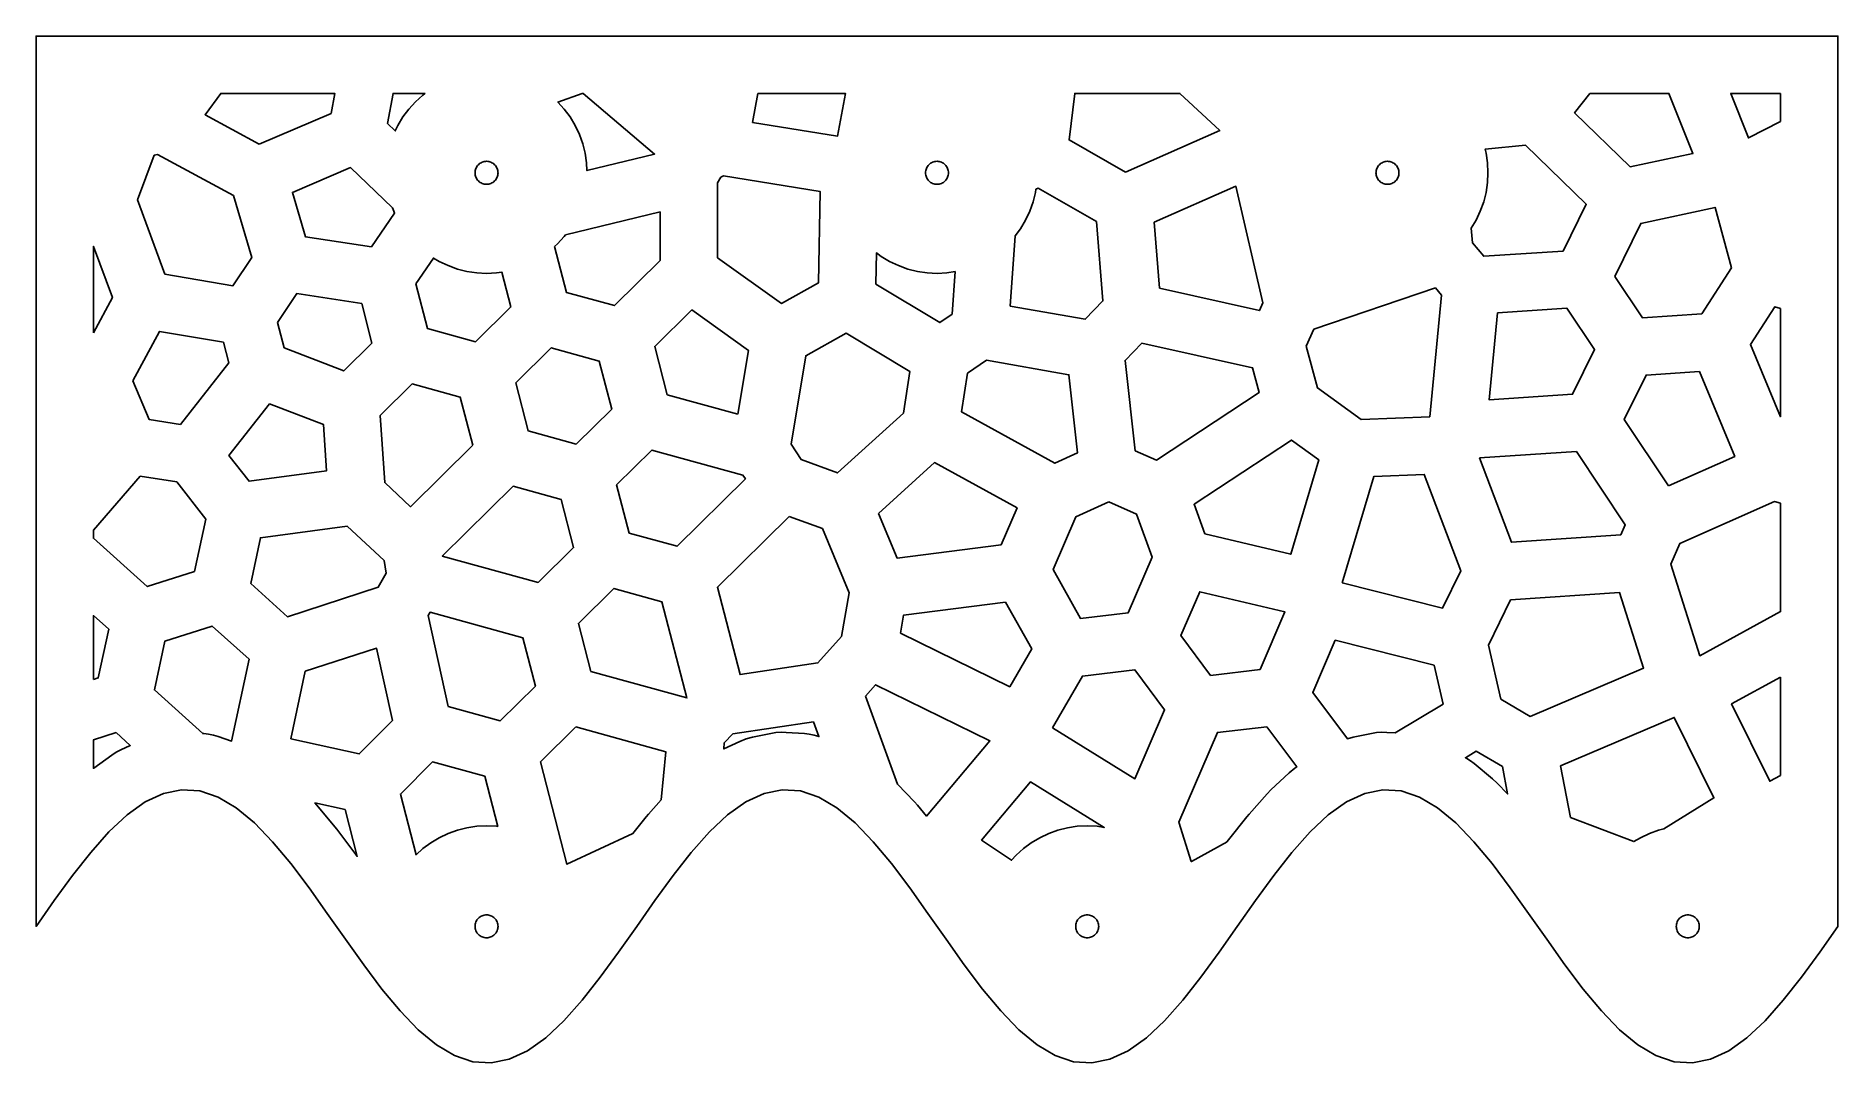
# Model space of a CAD drawing. Header units: millimetres. Extents: x 0 to 251, y 0 to 143.
import ezdxf

# ---------------------------------------------------------------- set-up
doc = ezdxf.new("R2010")
doc.units = ezdxf.units.MM

msp = doc.modelspace()

# ---------------------------------------------------------------- linework, layer by layer
at = {"color": 0}
for points in [[(220.58, 4.65), (218.04, 7.27), (215.51, 10.32), (212.97, 13.68), (210.43, 17.24), (207.9, 20.86), (205.36, 24.42), (202.83, 27.78), (200.29, 30.83), (197.76, 33.45), (195.22, 35.55), (192.69, 37.05), (190.15, 37.91), (187.62, 38.08), (185.08, 37.56), (182.55, 36.38), (180.01, 34.57), (177.47, 32.2), (174.94, 29.35), (172.4, 26.13), (169.87, 22.66), (167.33, 19.05), (164.8, 15.44), (162.26, 11.97), (159.73, 8.75), (157.19, 5.9), (154.66, 3.53), (152.12, 1.72), (149.59, 0.54), (147.05, 0.02), (144.52, 0.19), (141.98, 1.05), (139.44, 2.55), (136.91, 4.65), (134.37, 7.27), (131.84, 10.32), (129.3, 13.68), (126.77, 17.24), (124.23, 20.86), (121.7, 24.42), (119.16, 27.78), (116.63, 30.83), (114.09, 33.45), (111.56, 35.55), (109.02, 37.05), (106.48, 37.91), (103.95, 38.08), (101.41, 37.56), (98.88, 36.38), (96.34, 34.57), (93.81, 32.2), (91.27, 29.35), (88.74, 26.13), (86.2, 22.66), (83.67, 19.05), (81.13, 15.44), (78.6, 11.97), (76.06, 8.75), (73.53, 5.9), (70.99, 3.53), (68.45, 1.72), (65.92, 0.54), (63.38, 0.02), (60.85, 0.19), (58.31, 1.05), (55.78, 2.55), (53.24, 4.65), (50.71, 7.27), (48.17, 10.32), (45.64, 13.68), (43.1, 17.24), (40.57, 20.86), (38.03, 24.42), (35.49, 27.78), (32.96, 30.83), (30.42, 33.45), (27.89, 35.55), (25.35, 37.05), (22.82, 37.91), (20.28, 38.08), (17.75, 37.56), (15.21, 36.38), (12.68, 34.57), (10.14, 32.2), (7.61, 29.35), (5.07, 26.13), (2.54, 22.66), (0, 19.05), (0, 143.05), (251, 143.05), (251, 19.05), (248.46, 15.44), (245.93, 11.97), (243.39, 8.75), (240.86, 5.9), (238.32, 3.53), (235.79, 1.72), (233.25, 0.54), (230.72, 0.02), (228.18, 0.19), (225.65, 1.05), (223.11, 2.55), (220.58, 4.65)], [(31.09, 127.99), (41.1, 132.28), (41.6, 135.05), (25.74, 135.05), (23.55, 132.08), (31.09, 127.99)], [(50.4, 130.6), (51.11, 131.78), (51.93, 132.88), (52.85, 133.9), (53.87, 134.82), (54.18, 135.05), (49.73, 135.05), (48.97, 130.85), (50.04, 129.83), (50.4, 130.6)], [(76.06, 135.05), (72.7, 133.85), (73.57, 132.88), (74.39, 131.78), (75.1, 130.6), (75.68, 129.36), (76.15, 128.06), (76.48, 126.73), (76.68, 125.37), (76.73, 124.32), (86.17, 126.61), (76.2, 135.05), (76.06, 135.05)], [(100.54, 135.05), (99.82, 131.03), (111.66, 129.12), (112.74, 135.05), (100.54, 135.05)], [(151.77, 124.11), (164.88, 129.89), (159.33, 135.05), (144.69, 135.05), (143.91, 128.59), (151.77, 124.11)], [(222.06, 124.83), (230.79, 126.69), (227.46, 135.05), (216.44, 135.05), (214.31, 132.34), (222.06, 124.83)], [(243, 135.05), (236.07, 135.05), (238.53, 128.86), (243, 131.15), (243, 135.05)], [(16.45, 126.47), (14.14, 120.23), (17.96, 109.9), (27.43, 108.28), (30.04, 112.2), (27.52, 120.83), (16.94, 126.56), (16.45, 126.47)], [(64.08, 124.89), (63.99, 125.02), (63.88, 125.13), (63.77, 125.24), (63.64, 125.33), (63.5, 125.41), (63.36, 125.48), (63.21, 125.53), (63.06, 125.57), (62.91, 125.59), (62.75, 125.6), (62.59, 125.59), (62.44, 125.57), (62.29, 125.53), (62.14, 125.48), (62, 125.41), (61.86, 125.33), (61.73, 125.24), (61.62, 125.13), (61.51, 125.02), (61.42, 124.89), (61.34, 124.75), (61.27, 124.61), (61.22, 124.46), (61.18, 124.31), (61.16, 124.16), (61.15, 124), (61.16, 123.84), (61.18, 123.69), (61.22, 123.54), (61.27, 123.39), (61.34, 123.25), (61.42, 123.11), (61.51, 122.98), (61.62, 122.87), (61.73, 122.76), (61.86, 122.67), (62, 122.59), (62.14, 122.52), (62.29, 122.47), (62.44, 122.43), (62.59, 122.41), (62.75, 122.4), (62.91, 122.41), (63.06, 122.43), (63.21, 122.47), (63.36, 122.52), (63.5, 122.59), (63.64, 122.67), (63.77, 122.76), (63.88, 122.87), (63.99, 122.98), (64.08, 123.11), (64.16, 123.25), (64.23, 123.39), (64.28, 123.54), (64.32, 123.69), (64.34, 123.84), (64.35, 124), (64.34, 124.16), (64.32, 124.31), (64.28, 124.46), (64.23, 124.61), (64.16, 124.75), (64.08, 124.89)], [(126.91, 124.75), (126.83, 124.89), (126.74, 125.02), (126.63, 125.13), (126.52, 125.24), (126.39, 125.33), (126.25, 125.41), (126.11, 125.48), (125.96, 125.53), (125.81, 125.57), (125.66, 125.59), (125.5, 125.6), (125.34, 125.59), (125.19, 125.57), (125.04, 125.53), (124.89, 125.48), (124.75, 125.41), (124.61, 125.33), (124.48, 125.24), (124.37, 125.13), (124.26, 125.02), (124.17, 124.89), (124.09, 124.75), (124.02, 124.61), (123.97, 124.46), (123.93, 124.31), (123.91, 124.16), (123.9, 124), (123.91, 123.84), (123.93, 123.69), (123.97, 123.54), (124.02, 123.39), (124.09, 123.25), (124.17, 123.11), (124.26, 122.98), (124.37, 122.87), (124.48, 122.76), (124.61, 122.67), (124.75, 122.59), (124.89, 122.52), (125.04, 122.47), (125.19, 122.43), (125.34, 122.41), (125.5, 122.4), (125.66, 122.41), (125.81, 122.43), (125.96, 122.47), (126.11, 122.52), (126.25, 122.59), (126.39, 122.67), (126.52, 122.76), (126.63, 122.87), (126.74, 122.98), (126.83, 123.11), (126.91, 123.25), (126.98, 123.39), (127.03, 123.54), (127.07, 123.69), (127.09, 123.84), (127.1, 124), (127.09, 124.16), (127.07, 124.31), (127.03, 124.46), (126.98, 124.61), (126.91, 124.75)], [(189.73, 124.61), (189.66, 124.75), (189.58, 124.89), (189.49, 125.02), (189.38, 125.13), (189.27, 125.24), (189.14, 125.33), (189, 125.41), (188.86, 125.48), (188.71, 125.53), (188.56, 125.57), (188.41, 125.59), (188.25, 125.6), (188.09, 125.59), (187.94, 125.57), (187.79, 125.53), (187.64, 125.48), (187.5, 125.41), (187.36, 125.33), (187.23, 125.24), (187.12, 125.13), (187.01, 125.02), (186.92, 124.89), (186.84, 124.75), (186.77, 124.61), (186.72, 124.46), (186.68, 124.31), (186.66, 124.16), (186.65, 124), (186.66, 123.84), (186.68, 123.69), (186.72, 123.54), (186.77, 123.39), (186.84, 123.25), (186.92, 123.11), (187.01, 122.98), (187.12, 122.87), (187.23, 122.76), (187.36, 122.67), (187.5, 122.59), (187.64, 122.52), (187.79, 122.47), (187.94, 122.43), (188.09, 122.41), (188.25, 122.4), (188.41, 122.41), (188.56, 122.43), (188.71, 122.47), (188.86, 122.52), (189, 122.59), (189.14, 122.67), (189.27, 122.76), (189.38, 122.87), (189.49, 122.98), (189.58, 123.11), (189.66, 123.25), (189.73, 123.39), (189.78, 123.54), (189.82, 123.69), (189.84, 123.84), (189.85, 124), (189.84, 124.16), (189.82, 124.31), (189.78, 124.46), (189.73, 124.61)], [(201.65, 119.94), (201.18, 118.64), (200.6, 117.4), (199.93, 116.29), (200.09, 114.23), (201.67, 112.38), (212.72, 113.11), (215.93, 119.63), (207.47, 127.83), (201.84, 127.28), (201.98, 126.73), (202.18, 125.37), (202.25, 124), (202.18, 122.63), (201.98, 121.27), (201.65, 119.94)], [(49.65, 119.11), (43.79, 124.73), (35.72, 121.27), (37.52, 115.1), (46.71, 113.67), (49.95, 118.36), (49.82, 118.64), (49.65, 119.11)], [(95.39, 123.4), (94.93, 122.59), (94.93, 112.17), (103.84, 105.81), (108.99, 108.66), (109.21, 121.41), (95.76, 123.58), (95.39, 123.4)], [(136.4, 115.23), (135.7, 105.45), (146.14, 103.6), (148.61, 106.15), (147.73, 117.21), (139.58, 121.85), (139.29, 121.7), (139.23, 121.27), (138.9, 119.94), (138.43, 118.64), (137.85, 117.4), (137.14, 116.22), (136.4, 115.23)], [(156.5, 107.92), (170.4, 104.82), (170.88, 105.88), (167.13, 122.14), (155.76, 117.12), (156.5, 107.92)], [(72.23, 113.72), (73.89, 107.34), (80.56, 105.5), (86.93, 111.78), (86.93, 118.56), (73.76, 115.37), (73.57, 115.12), (72.65, 114.1), (72.23, 113.72)], [(219.9, 109.58), (223.75, 103.82), (232.03, 104.37), (236.18, 110.76), (233.88, 119.17), (223.54, 116.96), (219.9, 109.58)], [(8, 101.72), (10.63, 106.64), (8, 113.76), (8, 101.72)], [(52.9, 108.56), (54.53, 102.3), (61.21, 100.46), (66.14, 105.33), (64.88, 110.18), (64.12, 110.07), (62.75, 110), (61.38, 110.07), (60.02, 110.27), (58.69, 110.6), (57.39, 111.07), (56.15, 111.65), (55.36, 112.12), (52.9, 108.56)], [(118.9, 111.65), (117.72, 112.36), (117.06, 112.85), (116.98, 108.51), (125.91, 103.14), (127.6, 104.32), (128.03, 110.24), (126.87, 110.07), (125.5, 110), (124.13, 110.07), (122.77, 110.27), (121.44, 110.6), (120.14, 111.07), (118.9, 111.65)], [(178, 102.23), (176.93, 99.87), (178.5, 94.04), (184.58, 89.65), (194.13, 90.03), (195.79, 106.95), (194.92, 107.96), (178, 102.23)], [(34.56, 99.61), (42.87, 96.42), (46.79, 100.29), (45.36, 105.78), (36.31, 107.19), (33.64, 103.17), (34.56, 99.61)], [(97.78, 90.39), (99.22, 99.27), (91.35, 104.9), (86.18, 99.81), (87.93, 93.1), (97.78, 90.39)], [(203.58, 104.49), (202.4, 92.39), (214.04, 93.16), (217.1, 99.37), (213.25, 105.13), (203.58, 104.49)], [(243, 105.08), (242.2, 105.34), (238.8, 100.1), (243, 90.02), (243, 105.08)], [(13.48, 95.02), (15.75, 89.66), (20.1, 88.96), (26.84, 97.53), (26.1, 100.39), (17.18, 101.91), (13.48, 95.02)], [(105.2, 86.21), (106.57, 84.07), (111.66, 82.2), (120.82, 90.53), (121.71, 96.33), (112.86, 101.66), (107.21, 98.53), (105.2, 86.21)], [(66.83, 94.77), (68.57, 88.06), (75.25, 86.22), (80.19, 91.09), (78.44, 97.79), (71.76, 99.63), (66.83, 94.77)], [(129.77, 96.08), (128.93, 90.69), (141.93, 83.55), (145.09, 85), (143.88, 95.88), (132.39, 97.91), (129.77, 96.08)], [(153.11, 85.29), (156.09, 83.98), (170.39, 93.39), (169.46, 96.84), (154.05, 100.27), (151.71, 97.86), (153.11, 85.29)], [(227.38, 80.41), (236.63, 84.5), (231.7, 96.33), (224.28, 95.84), (221.22, 89.62), (227.38, 80.41)], [(47.95, 90.2), (48.57, 80.86), (52.17, 77.5), (60.83, 86.05), (59.09, 92.75), (52.41, 94.59), (47.95, 90.2)], [(26.87, 84.63), (29.67, 81.04), (40.44, 82.48), (40.02, 88.95), (32.53, 91.82), (26.87, 84.63)], [(82.62, 73.82), (89.29, 71.98), (98.81, 81.36), (98.46, 81.9), (85.8, 85.39), (80.87, 80.53), (82.62, 73.82)], [(162.79, 73.72), (174.78, 70.88), (178.71, 84.02), (174.9, 86.78), (161.3, 77.84), (162.79, 73.72)], [(117.33, 76.55), (119.93, 70.34), (134.43, 72.18), (136.65, 77.33), (125.13, 83.65), (117.33, 76.55)], [(201.07, 84.28), (205.51, 72.55), (220.75, 73.56), (221.38, 74.99), (214.57, 85.17), (201.07, 84.28)], [(14.5, 81.75), (8, 74.22), (8, 73.11), (15.48, 66.36), (22.07, 68.49), (23.63, 75.78), (19.6, 80.94), (14.5, 81.75)], [(56.58, 70.62), (69.94, 66.94), (74.87, 71.8), (73.13, 78.51), (66.45, 80.35), (56.58, 70.62)], [(181.94, 66.9), (195.92, 63.37), (198.46, 68.57), (193.38, 82), (186.37, 81.72), (181.94, 66.9)], [(149.42, 78.18), (144.82, 76.08), (141.66, 68.73), (145.48, 61.94), (152.13, 62.72), (155.47, 70.46), (153.29, 76.47), (149.42, 78.18)], [(243, 78), (242.18, 78.21), (228.96, 72.36), (227.7, 69.5), (231.78, 56.74), (243, 62.89), (243, 78)], [(104.92, 76.15), (94.91, 66.28), (98.08, 54.11), (108.92, 55.73), (112.21, 59.43), (113.28, 65.52), (109.54, 74.45), (104.92, 76.15)], [(43.34, 74.8), (31.25, 73.18), (29.9, 66.82), (35.04, 62.18), (47.66, 66.27), (48.75, 68.24), (48.49, 69.99), (43.34, 74.8)], [(77.3, 54.54), (90.66, 50.86), (87.17, 64.27), (80.49, 66.11), (75.56, 61.24), (77.3, 54.54)], [(163.62, 54), (170.5, 54.8), (173.97, 62.85), (162.11, 65.66), (159.48, 59.55), (163.62, 54)], [(204.06, 50.67), (208.12, 48.29), (223.93, 55.02), (220.57, 65.53), (205.39, 64.52), (202.3, 58.22), (204.06, 50.67)], [(57.41, 49.65), (64.63, 47.66), (69.56, 52.52), (67.82, 59.23), (54.88, 62.79), (54.63, 62.33), (57.41, 49.65)], [(120.42, 59.9), (135.64, 52.43), (138.69, 57.68), (135.03, 64.19), (120.85, 62.39), (120.42, 59.9)], [(8, 53.43), (8.67, 53.65), (10.12, 60.42), (8, 62.34), (8, 53.43)], [(24.71, 45.68), (25.37, 45.49), (27.25, 44.86), (29.68, 56.24), (24.54, 60.88), (17.94, 58.75), (16.5, 51.97), (23.23, 45.9), (23.36, 45.89), (24.04, 45.81), (24.71, 45.68)], [(35.5, 45.18), (45.02, 43.06), (49.64, 47.71), (47.43, 57.78), (37.5, 54.57), (35.5, 45.18)], [(186.02, 45.92), (186.73, 46.03), (187.44, 46.08), (188.16, 46.06), (189.32, 45.98), (196, 50.01), (194.74, 55.42), (180.97, 58.89), (177.85, 51.64), (182.66, 45.18), (183.49, 45.4), (186.02, 45.92)], [(141.57, 46.71), (153.06, 39.6), (157.2, 49.22), (153.06, 54.77), (145.75, 53.91), (141.57, 46.71)], [(243, 53.76), (236.18, 50.02), (241.51, 39.26), (243, 40.08), (243, 53.76)], [(115.53, 51.11), (119.98, 38.86), (122.38, 36.39), (122.78, 35.94), (124.06, 34.4), (132.86, 44.88), (116.93, 52.7), (115.53, 51.11)], [(212.37, 41.4), (213.75, 34.21), (222.57, 30.85), (223.48, 31.4), (224.73, 31.98), (226.02, 32.45), (226.75, 32.63), (233.73, 36.94), (228.19, 48.14), (212.37, 41.4)], [(11.14, 46.04), (8, 45.02), (8, 41.06), (8.03, 41.08), (10.56, 42.89), (11.18, 43.29), (11.83, 43.63), (13.13, 44.24), (11.14, 46.04)], [(75.18, 46.83), (70.25, 41.96), (73.96, 27.69), (83.15, 31.97), (84.99, 34.3), (85.3, 34.67), (87.06, 36.65), (87.71, 43.37), (75.18, 46.83)], [(108.31, 47.55), (97.08, 45.87), (95.87, 44.59), (95.79, 43.77), (98.03, 44.81), (98.91, 45.16), (99.82, 45.4), (102.36, 45.92), (103.06, 46.03), (103.78, 46.08), (104.49, 46.06), (107.03, 45.89), (107.71, 45.81), (108.38, 45.68), (109.04, 45.49), (109.06, 45.48), (108.31, 47.55)], [(160.89, 28.1), (160.96, 28.06), (165.94, 30.84), (165.94, 30.85), (166.12, 31.08), (168.65, 34.3), (168.97, 34.67), (171.5, 37.52), (172.01, 38.04), (174.54, 40.41), (175.36, 41.08), (175.61, 41.26), (171.43, 46.86), (164.55, 46.05), (159.17, 33.55), (160.89, 28.1)], [(202.86, 39.61), (203.51, 39.01), (204.98, 37.49), (204.25, 41.29), (200.59, 43.43), (199.11, 42.54), (199.3, 42.43), (199.83, 42.09), (200.33, 41.71), (202.86, 39.61)], [(64.12, 32.98), (64.32, 32.95), (62.5, 39.95), (55.21, 41.96), (50.75, 37.48), (52.94, 29.03), (53.87, 29.87), (54.97, 30.69), (56.15, 31.4), (57.39, 31.98), (58.69, 32.45), (60.02, 32.78), (61.38, 32.98), (62.75, 33.05), (64.12, 32.98)], [(145.04, 32.98), (146.42, 33.05), (147.79, 32.98), (148.8, 32.83), (138.53, 39.18), (131.71, 31.07), (135.89, 28.25), (136.52, 28.95), (137.54, 29.87), (138.64, 30.69), (139.82, 31.4), (141.06, 31.98), (142.35, 32.45), (143.69, 32.78), (145.04, 32.98)], [(44.54, 29.06), (44.74, 28.78), (43.05, 35.3), (38.84, 36.24), (39.11, 35.94), (41.64, 32.9), (41.88, 32.6), (44.42, 29.23), (44.54, 29.06)], [(64.28, 19.51), (64.23, 19.66), (64.16, 19.8), (64.08, 19.94), (63.99, 20.07), (63.88, 20.18), (63.77, 20.29), (63.64, 20.38), (63.5, 20.46), (63.36, 20.53), (63.21, 20.58), (63.06, 20.62), (62.91, 20.64), (62.75, 20.65), (62.59, 20.64), (62.44, 20.62), (62.29, 20.58), (62.14, 20.53), (62, 20.46), (61.86, 20.38), (61.73, 20.29), (61.62, 20.18), (61.51, 20.07), (61.42, 19.94), (61.34, 19.8), (61.27, 19.66), (61.22, 19.51), (61.18, 19.36), (61.16, 19.21), (61.15, 19.05), (61.16, 18.89), (61.18, 18.74), (61.22, 18.59), (61.27, 18.44), (61.34, 18.3), (61.42, 18.16), (61.51, 18.03), (61.62, 17.92), (61.73, 17.81), (61.86, 17.72), (62, 17.64), (62.14, 17.57), (62.29, 17.52), (62.44, 17.48), (62.59, 17.46), (62.75, 17.45), (62.91, 17.46), (63.06, 17.48), (63.21, 17.52), (63.36, 17.57), (63.5, 17.64), (63.64, 17.72), (63.77, 17.81), (63.88, 17.92), (63.99, 18.03), (64.08, 18.16), (64.16, 18.3), (64.23, 18.44), (64.28, 18.59), (64.32, 18.74), (64.34, 18.89), (64.35, 19.05), (64.34, 19.21), (64.32, 19.36), (64.28, 19.51)], [(147.99, 19.36), (147.95, 19.51), (147.89, 19.66), (147.83, 19.8), (147.75, 19.94), (147.65, 20.07), (147.55, 20.18), (147.43, 20.29), (147.31, 20.38), (147.17, 20.46), (147.03, 20.53), (146.88, 20.58), (146.73, 20.62), (146.57, 20.64), (146.42, 20.65), (146.26, 20.64), (146.1, 20.62), (145.95, 20.58), (145.8, 20.53), (145.66, 20.46), (145.53, 20.38), (145.4, 20.29), (145.29, 20.18), (145.18, 20.07), (145.09, 19.94), (145.01, 19.8), (144.94, 19.66), (144.89, 19.51), (144.85, 19.36), (144.82, 19.21), (144.82, 19.05), (144.82, 18.89), (144.85, 18.74), (144.89, 18.59), (144.94, 18.44), (145.01, 18.3), (145.09, 18.16), (145.18, 18.03), (145.29, 17.92), (145.4, 17.81), (145.53, 17.72), (145.66, 17.64), (145.8, 17.57), (145.95, 17.52), (146.1, 17.48), (146.26, 17.46), (146.42, 17.45), (146.57, 17.46), (146.73, 17.48), (146.88, 17.52), (147.03, 17.57), (147.17, 17.64), (147.31, 17.72), (147.43, 17.81), (147.55, 17.92), (147.65, 18.03), (147.75, 18.16), (147.83, 18.3), (147.89, 18.44), (147.95, 18.59), (147.99, 18.74), (148.01, 18.89), (148.02, 19.05), (148.01, 19.21), (147.99, 19.36)], [(231.68, 19.21), (231.65, 19.36), (231.61, 19.51), (231.56, 19.66), (231.49, 19.8), (231.41, 19.94), (231.32, 20.07), (231.21, 20.18), (231.1, 20.29), (230.97, 20.38), (230.84, 20.46), (230.7, 20.53), (230.55, 20.58), (230.4, 20.62), (230.24, 20.64), (230.08, 20.65), (229.93, 20.64), (229.77, 20.62), (229.62, 20.58), (229.47, 20.53), (229.33, 20.46), (229.19, 20.38), (229.07, 20.29), (228.95, 20.18), (228.85, 20.07), (228.75, 19.94), (228.67, 19.8), (228.61, 19.66), (228.55, 19.51), (228.51, 19.36), (228.49, 19.21), (228.48, 19.05), (228.49, 18.89), (228.51, 18.74), (228.55, 18.59), (228.61, 18.44), (228.67, 18.3), (228.75, 18.16), (228.85, 18.03), (228.95, 17.92), (229.07, 17.81), (229.19, 17.72), (229.33, 17.64), (229.47, 17.57), (229.62, 17.52), (229.77, 17.48), (229.93, 17.46), (230.08, 17.45), (230.24, 17.46), (230.4, 17.48), (230.55, 17.52), (230.7, 17.57), (230.84, 17.64), (230.97, 17.72), (231.1, 17.81), (231.21, 17.92), (231.32, 18.03), (231.41, 18.16), (231.49, 18.3), (231.56, 18.44), (231.61, 18.59), (231.65, 18.74), (231.68, 18.89), (231.68, 19.05), (231.68, 19.21)]]:
    msp.add_lwpolyline(points, dxfattribs=at)

doc.saveas('drawing.dxf')
